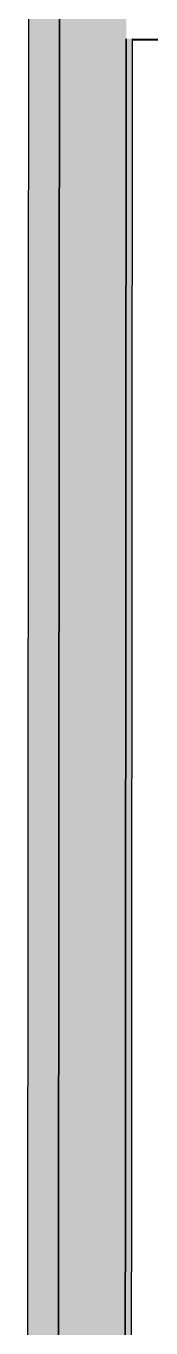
# Model space of a CAD drawing. Header units: metres. Extents: x 2.3 to 42.8, y 0.9 to 31.9.
# Drawn here: x 32.2 to 32.318, y 12.288 to 13.515 of the extents above; entities that cross this region are included whole.
import ezdxf

# ---------------------------------------------------------------- set-up
doc = ezdxf.new("R2010")
doc.units = ezdxf.units.M
doc.layers.add('PARETI_STRUTTURE', color=7, linetype='Continuous')
doc.layers.add('PILASTRI_SETTI', color=8, linetype='Continuous')

msp = doc.modelspace()

# ---------------------------------------------------------------- linework, layer by layer
at = {"layer": 'PARETI_STRUTTURE'}
for points in [[(32.2297, 10.643), (32.2319, 13.5721), (32.2024, 13.5721), (32.2002, 10.6135), (32.2297, 10.6135)], [(32.2319, 13.5721), (32.2297, 10.643), (32.2927, 10.643)], [(32.2928, 10.7119), (32.2949, 13.5031)], [(32.2949, 13.5031), (32.2928, 10.7119)], [(32.2987, 10.7119), (32.3008, 13.5031)], [(32.3008, 13.5031), (32.8146, 13.5027), (32.8146, 13.5086)], [(34.1301, 13.5005), (32.3008, 13.5019)]]:
    msp.add_lwpolyline(points, dxfattribs=at)
at = {"layer": 'PILASTRI_SETTI'}
for points in [[(32.2297, 10.6135), (32.2319, 13.5721), (32.2002, 10.6135), (32.2024, 13.5721)], [(32.2927, 10.643), (32.2949, 13.572), (32.2297, 10.643), (32.2319, 13.5721)], [(32.2987, 10.7119), (32.3008, 13.5031), (32.2928, 10.7119), (32.2949, 13.5031)]]:
    msp.add_solid(points, dxfattribs=at)

doc.saveas('drawing.dxf')
